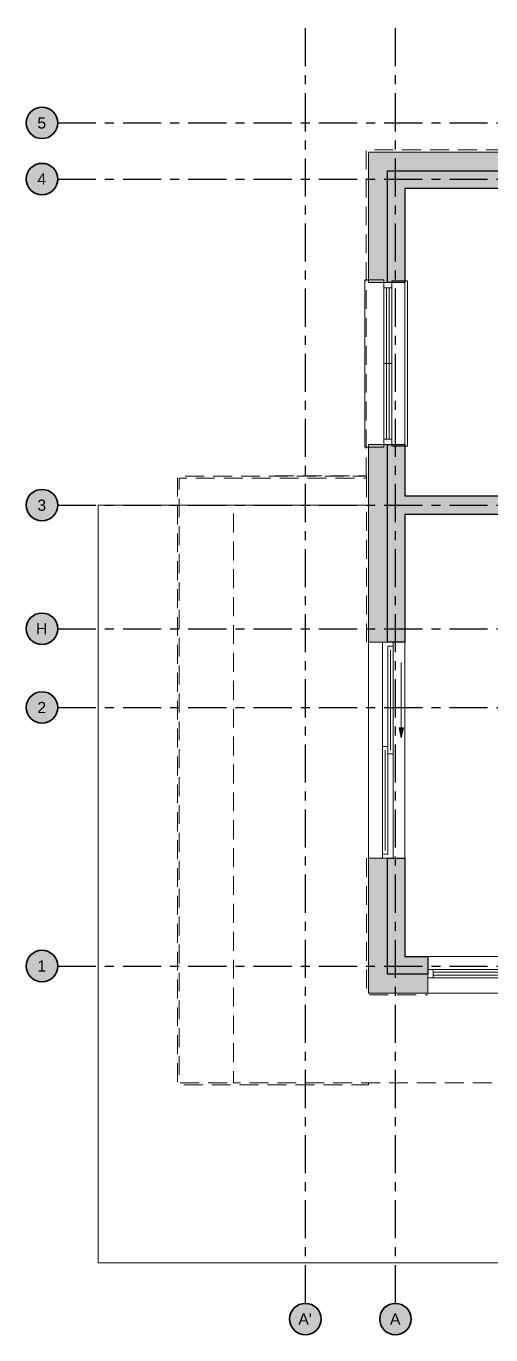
# Model space of a CAD drawing. Header units: metres. Extents: x -4.1 to 19.5, y -4.1 to 10.4.
# Drawn here: x -4.1 to 1.06, y -4.1 to 10.45 of the extents above; entities that cross this region are included whole.
import ezdxf

# ---------------------------------------------------------------- set-up
doc = ezdxf.new("R2010")
doc.units = ezdxf.units.M
doc.linetypes.add('KRESKOWA', pattern=[5.25, 4.2, -1.05])
doc.linetypes.add('PUNKTOWA', pattern=[10.5, 8.4, -1.05, 0, -1.05])
for name, color, linetype, lineweight, true_color in [('I-OSIE', 8, 'PUNKTOWA', 18, 0x7a7a7a), ('I-PODKLAD', 8, 'Continuous', 18, 0x9a9a9a), ('I-PODKLAD-SCIANY', 8, 'Continuous', 25, 0x6e6e6e), ('I-PODKLAD-WYPELN', 254, 'Continuous', 18, 0xe6e6e6)]:
    doc.layers.add(name, color=color, linetype=linetype, lineweight=lineweight, true_color=true_color)
doc.styles.add('PL_ARIAL', font='arial.ttf')

msp = doc.modelspace()

# ---------------------------------------------------------------- hatches: boundary and pattern name
at = {"layer": 'I-OSIE', "true_color": 0xffffff}
for points in [[(-3.75, 9.375), (-3.751, 9.398), (-3.756, 9.42), (-3.763, 9.442), (-3.773, 9.463), (-3.786, 9.482), (-3.801, 9.499), (-3.818, 9.514), (-3.837, 9.527), (-3.858, 9.537), (-3.88, 9.544), (-3.902, 9.549), (-3.925, 9.55), (-3.948, 9.549), (-3.97, 9.544), (-3.992, 9.537), (-4.013, 9.527), (-4.032, 9.514), (-4.049, 9.499), (-4.064, 9.482), (-4.077, 9.463), (-4.087, 9.442), (-4.094, 9.42), (-4.099, 9.398), (-4.1, 9.375), (-4.099, 9.352), (-4.094, 9.33), (-4.087, 9.308), (-4.077, 9.287), (-4.064, 9.268), (-4.049, 9.251), (-4.032, 9.236), (-4.013, 9.223), (-3.992, 9.213), (-3.97, 9.206), (-3.948, 9.201), (-3.925, 9.2), (-3.902, 9.201), (-3.88, 9.206), (-3.858, 9.213), (-3.837, 9.223), (-3.818, 9.236), (-3.801, 9.251), (-3.786, 9.268), (-3.773, 9.287), (-3.763, 9.308), (-3.756, 9.33), (-3.751, 9.352)], [(-3.75, 8.75), (-3.751, 8.773), (-3.756, 8.795), (-3.763, 8.817), (-3.773, 8.838), (-3.786, 8.857), (-3.801, 8.874), (-3.818, 8.889), (-3.837, 8.902), (-3.858, 8.912), (-3.88, 8.919), (-3.902, 8.924), (-3.925, 8.925), (-3.948, 8.924), (-3.97, 8.919), (-3.992, 8.912), (-4.013, 8.902), (-4.032, 8.889), (-4.049, 8.874), (-4.064, 8.857), (-4.077, 8.838), (-4.087, 8.817), (-4.094, 8.795), (-4.099, 8.773), (-4.1, 8.75), (-4.099, 8.727), (-4.094, 8.705), (-4.087, 8.683), (-4.077, 8.662), (-4.064, 8.643), (-4.049, 8.626), (-4.032, 8.611), (-4.013, 8.598), (-3.992, 8.588), (-3.97, 8.581), (-3.948, 8.576), (-3.925, 8.575), (-3.902, 8.576), (-3.88, 8.581), (-3.858, 8.588), (-3.837, 8.598), (-3.818, 8.611), (-3.801, 8.626), (-3.786, 8.643), (-3.773, 8.662), (-3.763, 8.683), (-3.756, 8.705), (-3.751, 8.727)], [(-3.75, 5.125), (-3.751, 5.148), (-3.756, 5.17), (-3.763, 5.192), (-3.773, 5.213), (-3.786, 5.232), (-3.801, 5.249), (-3.818, 5.264), (-3.837, 5.277), (-3.858, 5.287), (-3.88, 5.294), (-3.902, 5.299), (-3.925, 5.3), (-3.948, 5.299), (-3.97, 5.294), (-3.992, 5.287), (-4.013, 5.277), (-4.032, 5.264), (-4.049, 5.249), (-4.064, 5.232), (-4.077, 5.213), (-4.087, 5.192), (-4.094, 5.17), (-4.099, 5.148), (-4.1, 5.125), (-4.099, 5.102), (-4.094, 5.08), (-4.087, 5.058), (-4.077, 5.037), (-4.064, 5.018), (-4.049, 5.001), (-4.032, 4.986), (-4.013, 4.973), (-3.992, 4.963), (-3.97, 4.956), (-3.948, 4.951), (-3.925, 4.95), (-3.902, 4.951), (-3.88, 4.956), (-3.858, 4.963), (-3.837, 4.973), (-3.818, 4.986), (-3.801, 5.001), (-3.786, 5.018), (-3.773, 5.037), (-3.763, 5.058), (-3.756, 5.08), (-3.751, 5.102)], [(-3.75, 3.75), (-3.751, 3.773), (-3.756, 3.795), (-3.763, 3.817), (-3.773, 3.837), (-3.786, 3.857), (-3.801, 3.874), (-3.818, 3.889), (-3.837, 3.902), (-3.858, 3.912), (-3.88, 3.919), (-3.902, 3.924), (-3.925, 3.925), (-3.948, 3.924), (-3.97, 3.919), (-3.992, 3.912), (-4.013, 3.902), (-4.032, 3.889), (-4.049, 3.874), (-4.064, 3.857), (-4.077, 3.837), (-4.087, 3.817), (-4.094, 3.795), (-4.099, 3.773), (-4.1, 3.75), (-4.099, 3.727), (-4.094, 3.705), (-4.087, 3.683), (-4.077, 3.663), (-4.064, 3.643), (-4.049, 3.626), (-4.032, 3.611), (-4.013, 3.598), (-3.992, 3.588), (-3.97, 3.581), (-3.948, 3.576), (-3.925, 3.575), (-3.902, 3.576), (-3.88, 3.581), (-3.858, 3.588), (-3.837, 3.598), (-3.818, 3.611), (-3.801, 3.626), (-3.786, 3.643), (-3.773, 3.663), (-3.763, 3.683), (-3.756, 3.705), (-3.751, 3.727)], [(-3.75, 2.875), (-3.751, 2.898), (-3.756, 2.92), (-3.763, 2.942), (-3.773, 2.962), (-3.786, 2.982), (-3.801, 2.999), (-3.818, 3.014), (-3.837, 3.027), (-3.858, 3.037), (-3.88, 3.044), (-3.902, 3.049), (-3.925, 3.05), (-3.948, 3.049), (-3.97, 3.044), (-3.992, 3.037), (-4.013, 3.027), (-4.032, 3.014), (-4.049, 2.999), (-4.064, 2.982), (-4.077, 2.962), (-4.087, 2.942), (-4.094, 2.92), (-4.099, 2.898), (-4.1, 2.875), (-4.099, 2.852), (-4.094, 2.83), (-4.087, 2.808), (-4.077, 2.788), (-4.064, 2.768), (-4.049, 2.751), (-4.032, 2.736), (-4.013, 2.723), (-3.992, 2.713), (-3.97, 2.706), (-3.948, 2.701), (-3.925, 2.7), (-3.902, 2.701), (-3.88, 2.706), (-3.858, 2.713), (-3.837, 2.723), (-3.818, 2.736), (-3.801, 2.751), (-3.786, 2.768), (-3.773, 2.788), (-3.763, 2.808), (-3.756, 2.83), (-3.751, 2.852)], [(-3.75, 0), (-3.751, 0.023), (-3.756, 0.045), (-3.763, 0.067), (-3.773, 0.087), (-3.786, 0.107), (-3.801, 0.124), (-3.818, 0.139), (-3.837, 0.152), (-3.858, 0.162), (-3.88, 0.169), (-3.902, 0.174), (-3.925, 0.175), (-3.948, 0.174), (-3.97, 0.169), (-3.992, 0.162), (-4.013, 0.152), (-4.032, 0.139), (-4.049, 0.124), (-4.064, 0.107), (-4.077, 0.087), (-4.087, 0.067), (-4.094, 0.045), (-4.099, 0.023), (-4.1, 0), (-4.099, -0.023), (-4.094, -0.045), (-4.087, -0.067), (-4.077, -0.088), (-4.064, -0.107), (-4.049, -0.124), (-4.032, -0.139), (-4.013, -0.152), (-3.992, -0.162), (-3.97, -0.169), (-3.948, -0.174), (-3.925, -0.175), (-3.902, -0.174), (-3.88, -0.169), (-3.858, -0.162), (-3.837, -0.152), (-3.818, -0.139), (-3.801, -0.124), (-3.786, -0.107), (-3.773, -0.088), (-3.763, -0.067), (-3.756, -0.045), (-3.751, -0.023)], [(-0.825, -3.925), (-0.826, -3.902), (-0.831, -3.88), (-0.838, -3.858), (-0.848, -3.837), (-0.861, -3.818), (-0.876, -3.801), (-0.893, -3.786), (-0.913, -3.773), (-0.933, -3.763), (-0.955, -3.756), (-0.977, -3.751), (-1, -3.75), (-1.023, -3.751), (-1.045, -3.756), (-1.067, -3.763), (-1.088, -3.773), (-1.107, -3.786), (-1.124, -3.801), (-1.139, -3.818), (-1.152, -3.837), (-1.162, -3.858), (-1.169, -3.88), (-1.174, -3.902), (-1.175, -3.925), (-1.174, -3.948), (-1.169, -3.97), (-1.162, -3.992), (-1.152, -4.013), (-1.139, -4.032), (-1.124, -4.049), (-1.107, -4.064), (-1.088, -4.077), (-1.067, -4.087), (-1.045, -4.094), (-1.023, -4.099), (-1, -4.1), (-0.977, -4.099), (-0.955, -4.094), (-0.933, -4.087), (-0.913, -4.077), (-0.893, -4.064), (-0.876, -4.049), (-0.861, -4.032), (-0.848, -4.013), (-0.838, -3.992), (-0.831, -3.97), (-0.826, -3.948)], [(0.175, -3.925), (0.174, -3.902), (0.169, -3.88), (0.162, -3.858), (0.152, -3.837), (0.139, -3.818), (0.124, -3.801), (0.107, -3.786), (0.087, -3.773), (0.067, -3.763), (0.045, -3.756), (0.023, -3.751), (0, -3.75), (-0.023, -3.751), (-0.045, -3.756), (-0.067, -3.763), (-0.088, -3.773), (-0.107, -3.786), (-0.124, -3.801), (-0.139, -3.818), (-0.152, -3.837), (-0.162, -3.858), (-0.169, -3.88), (-0.174, -3.902), (-0.175, -3.925), (-0.174, -3.948), (-0.169, -3.97), (-0.162, -3.992), (-0.152, -4.013), (-0.139, -4.032), (-0.124, -4.049), (-0.107, -4.064), (-0.088, -4.077), (-0.067, -4.087), (-0.045, -4.094), (-0.023, -4.099), (0, -4.1), (0.023, -4.099), (0.045, -4.094), (0.067, -4.087), (0.087, -4.077), (0.107, -4.064), (0.124, -4.049), (0.139, -4.032), (0.152, -4.013), (0.162, -3.992), (0.169, -3.97), (0.174, -3.948)]]:
    msp.add_hatch(color=7, dxfattribs=at).paths.add_polyline_path(points)
at = {"layer": 'I-PODKLAD-WYPELN', "true_color": 0xe4e4e4}
h = msp.add_hatch(color=7, dxfattribs=at)
h.paths.add_polyline_path([(4.08, 6.487), (4.08, 6.487), (4.08, 6.487), (4.08, 6.487), (4.08, 6.388), (4.08, 6.388), (4.08, 6.388), (4.08, 6.362), (4.08, 6.362), (4.08, 6.362), (3.98, 6.362), (3.98, 6.362), (3.98, 6.362), (3.98, 6.23), (3.965, 6.23), (3.77, 6.23), (3.77, 8.645), (0.105, 8.645), (0.105, 8.645), (0.105, 8.645), (0.105, 8.645), (0.105, 8.645), (0.105, 8.645), (0.105, 7.6), (0.105, 7.6), (0.105, 7.6), (-0.09, 7.6), (-0.09, 7.6), (-0.09, 7.6), (-0.09, 7.6), (-0.09, 7.6), (-0.3, 7.6), (-0.3, 7.6), (-0.3, 7.6), (-0.3, 9.05), (-0.3, 9.05), (-0.3, 9.05), (-0.3, 9.05), (4.3, 9.05), (4.3, 8.84), (4.3, 8.84), (4.3, 8.84), (4.3, 8.84), (4.3, 8.645), (4.3, 8.645), (4.3, 8.645), (3.98, 8.645), (3.98, 6.487), (3.98, 6.487), (3.98, 6.487), (3.98, 6.487), (3.98, 6.487), (4.08, 6.487)])
h.paths.add_polyline_path([(0.09, 8.66), (0.09, 8.66), (0.098, 8.652)], flags=0)
h.paths.add_polyline_path([(-0.09, 8.66), (-0.09, 8.66), (-0.09, 8.66), (-0.09, 8.66), (-0.09, 8.66)], flags=0)
h.paths.add_polyline_path([(-0.09, 8.84), (-0.09, 8.84), (-0.09, 8.84), (-0.09, 8.84), (-0.09, 8.84), (-0.09, 8.84)], flags=0)
msp.add_hatch(color=7, dxfattribs=at).paths.add_polyline_path([(3.77, 5.23), (3.77, 5.33), (3.965, 5.33), (3.98, 5.33), (3.98, 5.23), (4.2, 5.23), (4.2, 5.23), (4.2, 5.23), (4.2, 5.23), (4.2, 5.23), (4.2, 5.035), (4.2, 5.035), (4.2, 5.035), (4.2, 5.02), (4.2, 5.02), (4.2, 5.02), (0.105, 5.02), (0.105, 5.02), (0.105, 5.02), (0.105, 3.6), (0.105, 3.6), (0.105, 3.6), (-0.09, 3.6), (-0.09, 3.6), (-0.09, 3.6), (-0.09, 3.6), (-0.09, 3.6), (-0.3, 3.6), (-0.3, 3.6), (-0.3, 3.6), (-0.3, 5.8), (-0.3, 5.8), (-0.3, 5.8), (-0.09, 5.8), (-0.09, 5.8), (-0.09, 5.8), (-0.09, 5.8), (-0.09, 5.8), (0.105, 5.8), (0.105, 5.8), (0.105, 5.8), (0.105, 5.23), (0.105, 5.23), (0.105, 5.23), (0.105, 5.23), (0.105, 5.23)])
at = {"layer": 'I-PODKLAD-WYPELN', "true_color": 0xcfcfcf}
msp.add_hatch(color=7, dxfattribs=at).paths.add_polyline_path([(0.065, 2.539), (0.042, 2.647), (0.088, 2.647)])
at = {"layer": 'I-PODKLAD-WYPELN', "true_color": 0xe4e4e4}
h = msp.add_hatch(color=7, dxfattribs=at)
h.paths.add_polyline_path([(0.36, -0.09), (0.36, -0.09), (0.36, -0.09), (0.36, -0.09), (0.36, -0.3), (0.36, -0.3), (0.36, -0.3), (-0.3, -0.3), (-0.3, -0.3), (-0.3, -0.3), (-0.3, -0.3), (-0.3, -0.3), (-0.3, 1.2), (-0.3, 1.2), (-0.3, 1.2), (-0.09, 1.2), (-0.09, 1.2), (-0.09, 1.2), (-0.09, 1.2), (-0.09, 1.2), (0.105, 1.2), (0.105, 1.2), (0.105, 1.2), (0.105, 0.105), (0.105, 0.105), (0.105, 0.105), (0.105, 0.105), (0.105, 0.105), (0.36, 0.105), (0.36, 0.105), (0.36, 0.105), (0.36, -0.09)])
h.paths.add_polyline_path([(-0.09, -0.09), (-0.09, -0.09), (-0.09, -0.09), (-0.09, -0.09), (-0.09, -0.09), (-0.09, -0.09)], flags=0)
h.paths.add_polyline_path([(-0.09, 0.09), (-0.09, 0.09), (-0.09, 0.09), (-0.09, 0.09), (-0.09, 0.09)], flags=0)

# ---------------------------------------------------------------- linework, layer by layer
at = {"layer": 'I-OSIE', "linetype": 'PUNKTOWA', "lineweight": 25, "ltscale": 0.050462, "flags": 128}
for points in [[(-1, -3.75), (-1, 10.45)], [(0, -3.75), (0, 10.45)]]:
    msp.add_lwpolyline(points, dxfattribs=at)
at = {"layer": 'I-OSIE', "linetype": 'PUNKTOWA', "lineweight": 25, "ltscale": 0.050565, "flags": 128}
for points in [[(-3.75, 9.375), (19.505, 9.375)], [(-3.75, 8.75), (19.505, 8.75)], [(-3.75, 5.125), (19.505, 5.125)], [(-3.75, 3.75), (19.505, 3.75)], [(-3.75, 2.875), (19.505, 2.875)], [(-3.75, 0), (19.505, 0)]]:
    msp.add_lwpolyline(points, dxfattribs=at)
at = {"layer": 'I-OSIE', "linetype": 'Continuous', "lineweight": 35, "ltscale": 0.05}
for centre in [(-3.925, 9.375), (-3.925, 8.75), (-3.925, 5.125), (-3.925, 3.75), (-3.925, 2.875), (-3.925, 0), (-1, -3.925), (0, -3.925)]:
    msp.add_circle(centre, 0.175, dxfattribs=at)
at = {"layer": 'I-PODKLAD', "linetype": 'KRESKOWA', "lineweight": 13, "ltscale": 0.05, "flags": 128}
for points in [[(-0.325, 5.446), (-0.325, 9.075), (3.81, 9.075), (3.81, 9.05)], [(-0.3, -1.3), (-0.3, -1.32), (-2.42, -1.32), (-2.42, 5.445), (-0.32, 5.445), (-0.32, 5.425), (-2.4, 5.425), (-2.4, -1.3), (-1.8, -1.3)], [(-1.335, 5.446), (-1.335, 5.45), (-0.326, 5.45)], [(-0.32, 5.425), (-0.32, 5.125)], [(13.251, -0.32), (13.8, -0.32), (13.8, -1.3), (-1.8, -1.3), (-1.8, 5.125), (-0.32, 5.125), (-0.32, 3.6)], [(-0.32, 1.2), (-0.32, -0.32), (0.359, -0.32)]]:
    msp.add_lwpolyline(points, dxfattribs=at)
at = {"layer": 'I-PODKLAD', "lineweight": 18, "ltscale": 0.05}
for points in [[(-0.13, 7.63), (-0.13, 5.77), (-0.34, 5.77), (-0.34, 7.63)], [(-0.04, 7.6), (-0.04, 5.8), (-0.13, 5.8), (-0.13, 7.6)], [(-0.04, 7.62), (-0.04, 5.78), (0.135, 5.78), (0.135, 7.62)], [(-0.025, 3.6), (-0.025, 1.2), (-0.145, 1.2), (-0.145, 3.6)], [(-0.085, 3.555), (-0.085, 2.36), (-0.025, 2.36), (-0.025, 3.555)], [(0.065, 2.539), (0.042, 2.647), (0.088, 2.647)], [(-0.145, 2.44), (-0.145, 1.245), (-0.085, 1.245), (-0.085, 2.44)], [(0.36, -0.04), (2.14, -0.04), (2.14, -0.13), (0.36, -0.13)]]:
    msp.add_lwpolyline(points, close=True, dxfattribs=at)
at = {"layer": 'I-PODKLAD', "lineweight": 13, "ltscale": 0.05}
for points in [[(0.105, 5.801), (0.105, 7.599)], [(12.3, -0.3), (12.3, -3.3), (-3.3, -3.3), (-3.3, 5.125), (-0.3, 5.125)], [(-0.3, 3.599), (-0.3, 1.2)], [(0.105, 1.2), (0.105, 3.599)], [(2.139, 0.105), (0.36, 0.105)], [(0.36, -0.3), (2.139, -0.3)]]:
    msp.add_lwpolyline(points, dxfattribs=at)
at = {"layer": 'I-PODKLAD', "lineweight": 18, "ltscale": 0.05}
for points in [[(-0.04, 7.54), (-0.13, 7.54)], [(-0.101, 7.54), (-0.101, 5.86)], [(-0.069, 7.54), (-0.069, 5.86)], [(-0.04, 6.7), (-0.13, 6.7)], [(-0.04, 5.86), (-0.13, 5.86)], [(-0.055, 3.515), (-0.055, 2.4)], [(0.065, 3.376), (0.065, 2.539)], [(-0.115, 2.4), (-0.115, 1.285)], [(0.42, -0.04), (0.42, -0.13)], [(0.42, -0.069), (2.08, -0.069)], [(0.42, -0.101), (2.08, -0.101)]]:
    msp.add_lwpolyline(points, dxfattribs=at)
at = {"layer": 'I-PODKLAD-SCIANY', "lineweight": 13, "ltscale": 0.05}
msp.add_lwpolyline([(4.3, 8.84), (-0.09, 8.84), (-0.09, 8.84), (-0.09, 8.84), (-0.09, 8.84), (-0.09, 8.84), (-0.09, 8.84), (-0.09, 8.84), (-0.09, 8.84), (-0.09, 8.84), (-0.09, 8.84), (-0.09, 8.84), (-0.09, 8.84), (-0.09, 8.84), (-0.09, 8.84), (-0.09, 8.84), (-0.09, 8.84), (-0.09, 8.84), (-0.09, 7.6), (-0.09, 7.6), (-0.09, 7.6), (-0.3, 7.6), (-0.3, 7.6), (-0.3, 7.6), (-0.3, 7.6), (-0.3, 9.05), (-0.3, 9.05), (-0.3, 9.05), (4.3, 9.05)], dxfattribs=at)
at = {"layer": 'I-PODKLAD-SCIANY', "lineweight": 25, "ltscale": 0.05}
for points in [[(3.77, 8.645), (0.105, 8.645), (0.105, 8.645), (0.105, 8.645), (0.105, 8.645), (0.105, 8.645), (0.105, 8.645), (0.105, 8.645), (0.105, 8.645), (0.105, 8.645), (0.105, 8.645), (0.105, 8.645), (0.105, 8.645), (0.105, 8.645), (0.105, 8.645), (0.105, 8.645), (0.105, 8.645), (0.105, 8.645), (0.105, 7.6), (0.105, 7.6), (0.105, 7.6), (-0.09, 7.6), (-0.09, 7.6), (-0.09, 7.6), (-0.09, 8.84), (-0.09, 8.84), (-0.09, 8.84), (-0.09, 8.84), (4.3, 8.84)], [(4.2, 5.02), (0.105, 5.02), (0.105, 5.02), (0.105, 5.02), (0.105, 5.02), (0.105, 5.02), (0.105, 5.02), (0.105, 5.02), (0.105, 5.02), (0.105, 5.02), (0.105, 5.02), (0.105, 5.02), (0.105, 5.02), (0.105, 5.02), (0.105, 5.02), (0.105, 5.02), (0.105, 5.02), (0.105, 5.02), (0.105, 3.6), (0.105, 3.6), (0.105, 3.6), (0.105, 3.6), (-0.09, 3.6), (-0.09, 3.6), (-0.09, 3.6), (-0.09, 3.6), (-0.09, 5.8), (-0.09, 5.8), (-0.09, 5.8), (0.105, 5.8), (0.105, 5.8), (0.105, 5.8), (0.105, 5.23), (0.105, 5.23), (0.105, 5.23), (0.105, 5.23), (0.105, 5.23), (0.105, 5.23), (0.105, 5.23), (0.105, 5.23), (0.105, 5.23), (0.105, 5.23), (0.105, 5.23), (0.105, 5.23), (0.105, 5.23), (0.105, 5.23), (0.105, 5.23), (0.105, 5.23), (0.105, 5.23), (3.77, 5.23)]]:
    msp.add_lwpolyline(points, dxfattribs=at)
at = {"layer": 'I-PODKLAD-SCIANY', "lineweight": 13, "ltscale": 0.05}
for points in [[(-0.3, 5.8), (-0.3, 5.8), (-0.09, 5.8), (-0.09, 5.8), (-0.09, 5.8), (-0.09, 3.6), (-0.09, 3.6), (-0.09, 3.6), (-0.09, 3.6), (-0.3, 3.6), (-0.3, 3.6), (-0.3, 3.6), (-0.3, 3.6), (-0.3, 5.8)], [(-0.3, -0.3), (-0.3, 1.2), (-0.3, 1.2), (-0.3, 1.2), (-0.3, 1.2), (-0.09, 1.2), (-0.09, 1.2), (-0.09, 1.2), (-0.09, 1.2), (-0.09, -0.09), (-0.09, -0.09), (-0.09, -0.09), (-0.09, -0.09), (-0.09, -0.09), (-0.09, -0.09), (-0.09, -0.09), (-0.09, -0.09), (-0.09, -0.09), (-0.09, -0.09), (-0.09, -0.09), (-0.09, -0.09), (-0.09, -0.09), (-0.09, -0.09), (-0.09, -0.09), (-0.09, -0.09), (-0.09, -0.09), (0.36, -0.09), (0.36, -0.09), (0.36, -0.09), (0.36, -0.09), (0.36, -0.3), (0.36, -0.3), (0.36, -0.3), (0.36, -0.3), (-0.3, -0.3), (-0.3, -0.3)]]:
    msp.add_lwpolyline(points, close=True, dxfattribs=at)
at = {"layer": 'I-PODKLAD-SCIANY', "lineweight": 25, "ltscale": 0.05}
msp.add_lwpolyline([(-0.09, 0.09), (-0.09, 0.09), (-0.09, 1.2), (-0.09, 1.2), (-0.09, 1.2), (-0.09, 1.2), (0.105, 1.2), (0.105, 1.2), (0.105, 1.2), (0.105, 1.2), (0.105, 0.105), (0.105, 0.105), (0.105, 0.105), (0.105, 0.105), (0.105, 0.105), (0.105, 0.105), (0.105, 0.105), (0.105, 0.105), (0.105, 0.105), (0.105, 0.105), (0.105, 0.105), (0.105, 0.105), (0.105, 0.105), (0.105, 0.105), (0.105, 0.105), (0.105, 0.105), (0.105, 0.105), (0.36, 0.105), (0.36, 0.105), (0.36, 0.105), (0.36, 0.105), (0.36, -0.09), (0.36, -0.09), (0.36, -0.09), (0.36, -0.09), (-0.09, -0.09), (-0.09, -0.09), (-0.09, -0.09), (-0.09, -0.09), (-0.09, 0.09), (-0.09, 0.09)], close=True, dxfattribs=at)

# ---------------------------------------------------------------- texts
at = {"layer": 'I-OSIE', "style": 'PL_ARIAL'}
for s, p in [('5', (-3.976, 9.312)), ('4', (-3.976, 8.688)), ('3', (-3.976, 5.062)), ('H', (-3.991, 3.688)), ('2', (-3.976, 2.812)), ('1', (-3.976, -0.062)), ("A'", (-1.078, -3.987)), ('A', (-0.061, -3.987))]:
    msp.add_text(s, height=0.125, dxfattribs=at).set_placement(p)

doc.saveas('drawing.dxf')
